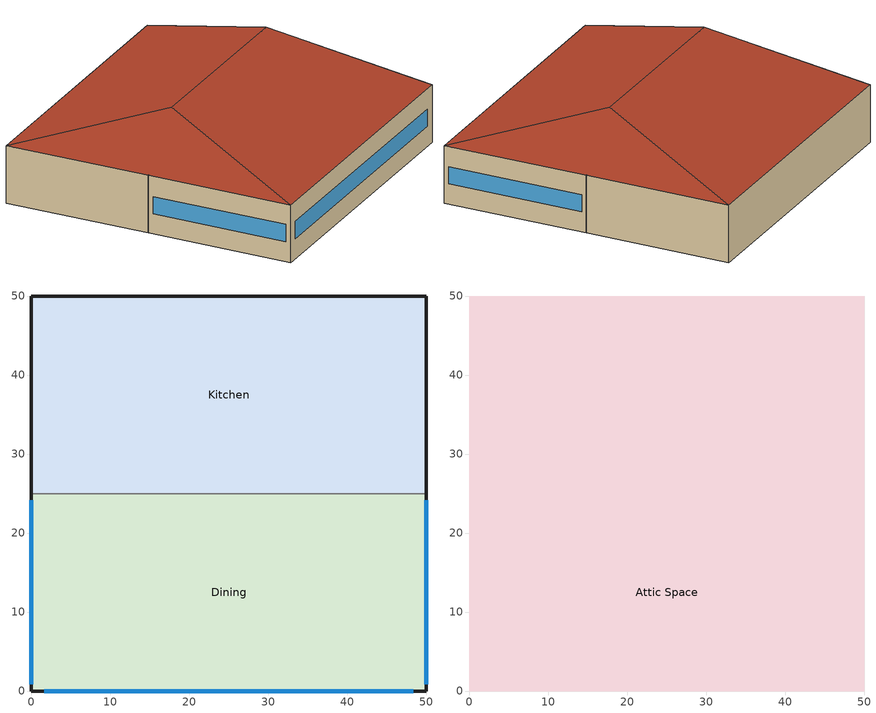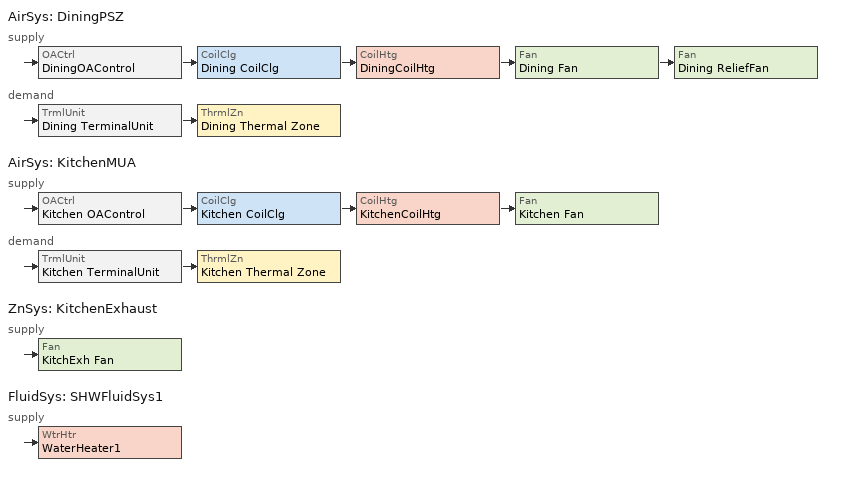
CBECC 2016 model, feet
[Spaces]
Dining
 floor ground (Base_CZ12-SlabOnOrBelowGradeF073): 50.01,25 50.01,0 0,0 0,25 z0
 wall outside (Base_CZ12-NonresMetalFrameWallU062): 0,25 0,0 50.01,0 50.01,25 z0:10
 wall to Kitchen (NACM_Interior Wall): 50.01,25 0,25 z0:10
 window (Base_AllCZ_FixedWindowU36): 50.01,0.83 50.01,24.17 / 1.67,0 48.34,0 / 0,24.17 0,0.83 z3.5:6.5
Kitchen
 floor ground (Base_CZ12-SlabOnOrBelowGradeF073): 50.01,50.01 50.01,25 0,25 0,50.01 z0
 wall outside (Base_CZ12-NonresMetalFrameWallU062): 50.01,25 50.01,50.01 0,50.01 0,25 z0:10
Attic Space
 floor to Dining (NACM_Drop Ceiling): 50.01,25 50.01,0 0,0 0,25 z10
 floor to Kitchen (NACM_Drop Ceiling): 50.01,50.01 50.01,25 0,25 0,50.01 z10
 roof outside (Base_CZ12-SteepNonresWoodFramingAndOtherRoofU034): 41.67,25,18.34 50.01,0,10 50.01,50.01,10; 41.67,25,18.34 50.01,50.01,10 0,50.01,10 8.33,25,18.34; 8.33,25,18.34 0,0,10 50.01,0,10 41.67,25,18.34; 8.33,25,18.34 0,50.01,10 0,0,10
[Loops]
AirSys 'DiningPSZ'
 supply: OACtrl 'DiningOAControl' > CoilClg 'Dining CoilClg' > CoilHtg 'DiningCoilHtg' > Fan 'Dining Fan' > Fan 'Dining ReliefFan'
 demand: TrmlUnit 'Dining TerminalUnit' > ThrmlZn 'Dining Thermal Zone'
AirSys 'KitchenMUA'
 supply: OACtrl 'Kitchen OAControl' > CoilClg 'Kitchen CoilClg' > CoilHtg 'KitchenCoilHtg' > Fan 'Kitchen Fan'
 demand: TrmlUnit 'Kitchen TerminalUnit' > ThrmlZn 'Kitchen Thermal Zone'
ZnSys 'KitchenExhaust'
 supply: Fan 'KitchExh Fan'
FluidSys 'SHWFluidSys1'
 supply: WtrHtr 'WaterHeater1'
[Proj]
060012-RstntSml-CECStd16: ZipCode=95814; CompType=NewComplete
[Bldg]
QS Restaurant: TotStoryCnt=1; AboveGrdStoryCnt=1
[ConsAssm]
Base_CZ12-SlabOnOrBelowGradeF073: CompatibleSurfType=UndergroundFloor; SlabType=UnheatedSlabOnGrade; MatRef[1]=Concrete - 140 lb/ft3 - 6 in.
Base_CZ12-NonresMetalFrameWallU062: CompatibleSurfType=ExteriorWall; MatRef[1]=Stucco - 7/8 in.; MatRef[2]=Compliance Insulation R13.99; MatRef[3]=Air - Metal Wall Framing - 16 or 24 in. OC; MatRef[4]=Gypsum Board - 1/2 in.
NACM_Interior Wall: CompatibleSurfType=InteriorWall; MatRef[1]=Gypsum Board - 5/8 in.; MatRef[2]=Air - Metal Wall Framing - 16 or 24 in. OC; MatRef[3]=Gypsum Board - 5/8 in.
Base_CZ12-SteepNonresWoodFramingAndOtherRoofU034: CompatibleSurfType=Roof; MatRef[1]=Metal Standing Seam - 1/16 in.; MatRef[2]=Compliance Insulation R28.63; CRRCInitialRefl=0.2; CRRCAgedRefl=0.2; CRRCInitialEmit=0.85; CRRCAgedEmit=0.85; CRRCProdID=XXXX-XXXX
NACM_Drop Ceiling: CompatibleSurfType=InteriorFloor; MatRef[1]=Acoustic Tile - 3/4 in.
[Mat]
Name | CodeCat | CodeItem
Concrete - 140 lb/ft3 - 6 in. | Concrete | Concrete - 140 lb/ft3 - 6 in.
Stucco - 7/8 in. | Plastering Materials | Stucco - 7/8 in.
Compliance Insulation R13.99 | Insulation Board | Compliance Insulation R13.99
Air - Metal Wall Framing - 16 or 24 in. OC | Air | Air - Metal Wall Framing - 16 or 24 in. OC
Gypsum Board - 1/2 in. | Bldg Board and Siding | Gypsum Board - 1/2 in.
Gypsum Board - 5/8 in. | Bldg Board and Siding | Gypsum Board - 5/8 in.
Metal Standing Seam - 1/16 in. | Roofing | Metal Standing Seam - 1/16 in.
Compliance Insulation R28.63 | Insulation Board | Compliance Insulation R28.63
Acoustic Tile - 3/4 in. | Finish Materials | Acoustic Tile - 3/4 in.
[FenCons]
Base_AllCZ_FixedWindowU36: FenType=VerticalFenestration; FenProdType=FixedWindow; AssmContext=Manufactured; CertificationMthd=NFRCRated; SHGC=0.25; UFactor=0.36; VT=0.42
[Story]
QS Restaurant 1
[Spc] Story=QS Restaurant 1
Name | CondgType | ThrmlZnRef | Vol | SpcFunc | SpcFuncDefaultsRef | SecSide100PctControlled | SHWFluidSegRef | VentPerSpc | KitExhHoodLen[1] | KitExhHoodStyle[1] | KitExhHoodDuty[1] | KitExhHoodFlow[1]
Attic Space | IndirectlyConditioned | Attic Zn | 8933.61 | Unoccupied-Exclude from Gross Floor Area
Dining |  | Dining Thermal Zone | 12507.9 |  | Dining Area Defaults | 1 | SHWSupply1
Kitchen |  | Kitchen Thermal Zone | 12507.9 | Kitchen, Commercial Food Preparation | Kitchen Food Preperation Defaults |  | SHWSupply1 | 500 | 6 | WallMountedCanopy | Medium | 600
[ThrmlZn]
Name | Type | PriAirCondgSysRef | ClgTstatSchRef | HtgTstatSchRef | VentCtrlMthd | ExhSysRef
Attic Zn | Unconditioned
Dining Thermal Zone | Conditioned | DiningPSZ | RestaurantClgSetPt Sch | RestaurantHtgSetPt Sch | CO2Sensors
Kitchen Thermal Zone | Conditioned | KitchenMUA | RestaurantClgSetPt Sch | RestaurantHtgSetPt Sch |  | KitchenExhaust
[AirSys] Type=SZAC; AvailSchRef=RestaurantHVACAvail Sch
Name | CtrlZnRef
DiningPSZ | Dining Thermal Zone
KitchenMUA | Kitchen Thermal Zone
[AirSeg]
Name | Sys | Type | Path
Dining SupAirSeg | DiningPSZ | Supply
Dining ReliefAirSeg | DiningPSZ | Relief | Ducted
Kitchen SupAirSeg | KitchenMUA | Supply
Kitchen ReturnAirSeg | KitchenMUA | Return
[CoilClg] Type=DirectExpansion; FuelSrc=Electric
Name | Sys
Dining CoilClg | DiningPSZ
Kitchen CoilClg | KitchenMUA
[CoilHtg] Type=Furnace; FuelSrc=Gas
Name | Sys
DiningCoilHtg | DiningPSZ
KitchenCoilHtg | KitchenMUA
[Fan]
Name | Sys | CtrlMthd | TotStaticPress
Dining Fan | DiningPSZ
Dining ReliefFan | DiningPSZ | VariableSpeedDrive
Kitchen Fan | KitchenMUA
KitchExh Fan | KitchenExhaust |  | 2.5
[TrmlUnit] Type=Uncontrolled
Name | Sys | ZnServedRef | PriAirSegRef
Dining TerminalUnit | DiningPSZ | Dining Thermal Zone | Dining SupAirSeg
Kitchen TerminalUnit | KitchenMUA | Kitchen Thermal Zone | Kitchen SupAirSeg
[OACtrl] AirSegSupRef=Dining SupAirSeg; AirSegRetRef=Dining ReliefAirSeg
Name | Sys | EconoCtrlMthd | EconoIntegration
DiningOAControl | DiningPSZ | DifferentialDryBulb | Integrated
Kitchen OAControl | KitchenMUA
[ZnSys]
KitchenExhaust: Type=Exhaust; AvailSchRef=RestaurantHVACAvail Sch; ExhSysType=CommercialKitchen
[SpcFuncDefaults] OccSchRef=Restaurant Occup Sch; IntLtgRegSchRef=Restaurant Lighting Sch; RecptSchRef=Restaurant Plugs Sch; GasEqpSchRef=RestaurantGasEquip Sch; ElevSchRef=Restaurant Elevator Sch; HotWtrHtgSchRef=Restaurant HotWtr Sch
Name | SpcFunc | ProcElecSchRef | CommRfrgEqpSchRef
Dining Area Defaults | Dining Area
Kitchen Food Preperation Defaults | Kitchen, Commercial Food Preparation | Restaurant Plugs Sch | RestaurantRefrigeration Sch
[FluidSys]
SHWFluidSys1: Type=ServiceHotWater
[FluidSeg] Sys=SHWFluidSys1
Name | Type | Src
SHWSupply1 | PrimarySupply
SHWMakeup1 | MakeupFluid | MunicipalWater
[WtrHtr]
WaterHeater1: Sys=SHWFluidSys1; FluidSegOutRef=SHWSupply1; FluidSegMakeupRef=SHWMakeup1; StorCap=13.16; EF=0.655
[Sch]
Name | Type | SchWeekRef[1]
Restaurant Occup Sch | Fraction | Restaurant Occup Week
Restaurant Lighting Sch | Fraction | Restaurant Lighting Week
Restaurant Plugs Sch | Fraction | Restaurant Plugs Week
Restaurant HotWtr Sch | Fraction | Restaurant HotWtr Week
Restaurant Elevator Sch | Fraction | Restaurant Elevator Week
RestaurantHVACAvail Sch | OnOff | RestaurantHVACAvailWeek
RestaurantClgSetPt Sch | Temperature | RestaurantClgSetPtWeek
RestaurantHtgSetPt Sch | Temperature | RestaurantHtgSetPtWeek
RestaurantRefrigeration Sch | Fraction | RestaurantRefrigerationWeek
RestaurantGasEquip Sch | Fraction | RestaurantGasEquipWeek
[SchWeek]
Name | Type | SchDayWDRef | SchDaySunRef | SchDaySatRef
Restaurant Occup Week | Fraction | Restaurant Occup WD | Restaurant Occup Sun | Restaurant Occup Sat
Restaurant Lighting Week | Fraction | Restaurant Lighting WD | Restaurant Lighting Sun | Restaurant Lighting Sat
Restaurant Plugs Week | Fraction | Restaurant Plugs WD | Restaurant Plugs Sun | Restaurant Plugs Sat
Restaurant HotWtr Week | Fraction | Restaurant HotWtr WD | Restaurant HotWtr Sun | Restaurant HotWtr Sat
Restaurant Elevator Week | Fraction | Restaurant Elevator WD | Restaurant Elevator Sun | Restaurant Elevator Sat
RestaurantHVACAvailWeek | Fraction | RestaurantHVACAvail WD | RestaurantHVACAvail Sat | RestaurantHVACAvail Sun
RestaurantClgSetPtWeek | Temperature | RestaurantClgSetPt WD | RestaurantClgSetPt Sat | RestaurantClgSetPt Sun
RestaurantHtgSetPtWeek | Temperature | RestaurantHtgSetPt WD | RestaurantHtgSetPt Sat | RestaurantHtgSetPt Sun
RestaurantRefrigerationWeek | Fraction | RestaurantRefrigeration WD | RestaurantRefrigeration Sat | RestaurantRefrigeration Sun
RestaurantGasEquipWeek | Fraction | RestaurantGasEquip WD | RestaurantGasEquip Sat | RestaurantGasEquip Sun
[SchDay]
Name | Type | Hr
Restaurant Occup WD | Fraction | ( 0.15, 0.15, 0.05, 0, 0, 0, 0, 0.05, 0.05, 0.05, 0.2, 0.5, 0.8, 0.7, 0.4, 0.2, 0.25, 0.5, 0.8, 0.8, 0.8, 0.5, 0.35, 0.2 )
Restaurant Occup Sat | Fraction | ( 0.3, 0.25, 0.05, 0, 0, 0, 0, 0, 0, 0.05, 0.2, 0.45, 0.5, 0.5, 0.35, 0.3, 0.3, 0.3, 0.7, 0.9, 0.7, 0.65, 0.55, 0.35 )
Restaurant Occup Sun | Fraction | ( 0.2, 0.2, 0.05, 0, 0, 0, 0, 0, 0, 0, 0.1, 0.2, 0.25, 0.25, 0.15, 0.2, 0.25, 0.35, 0.55, 0.65, 0.7, 0.35, 0.2, 0.2 )
Restaurant Lighting WD | Fraction | ( 0.15, 0.15, 0.15, 0.15, 0.15, 0.2, 0.35, 0.35, 0.55, 0.55, 0.85, 0.85, 0.85, 0.85, 0.85, 0.85, 0.85, 0.85, 0.85, 0.85, 0.85, 0.85, 0.45, 0.3 )
Restaurant Lighting Sat | Fraction | ( 0.2, 0.15, 0.15, 0.15, 0.15, 0.15, 0.3, 0.3, 0.55, 0.55, 0.75, 0.75, 0.75, 0.75, 0.75, 0.75, 0.75, 0.85, 0.85, 0.85, 0.85, 0.85, 0.45, 0.3 )
Restaurant Lighting Sun | Fraction | ( 0.2, 0.15, 0.15, 0.15, 0.15, 0.15, 0.3, 0.3, 0.45, 0.45, 0.65, 0.65, 0.65, 0.65, 0.65, 0.65, 0.55, 0.55, 0.55, 0.55, 0.55, 0.55, 0.45, 0.3 )
Restaurant Plugs WD | Fraction | ( 0.15, 0.15, 0.15, 0.15, 0.15, 0.2, 0.4, 0.4, 0.6, 0.6, 0.9, 0.9, 0.9, 0.9, 0.9, 0.9, 0.9, 0.9, 0.9, 0.9, 0.9, 0.9, 0.5, 0.3 )
Restaurant Plugs Sat | Fraction | ( 0.2, 0.15, 0.15, 0.15, 0.15, 0.15, 0.3, 0.3, 0.6, 0.6, 0.8, 0.8, 0.8, 0.8, 0.8, 0.8, 0.8, 0.9, 0.9, 0.9, 0.9, 0.9, 0.5, 0.3 )
Restaurant Plugs Sun | Fraction | ( 0.2, 0.15, 0.15, 0.15, 0.15, 0.15, 0.3, 0.3, 0.5, 0.5, 0.7, 0.7, 0.7, 0.7, 0.7, 0.7, 0.6, 0.6, 0.6, 0.6, 0.6, 0.6, 0.5, 0.3 )
Restaurant HotWtr WD | Fraction | ( 0.2, 0.15, 0.15, 0, 0, 0, 0, 0.6, 0.55, 0.45, 0.4, 0.45, 0.4, 0.35, 0.3, 0.3, 0.3, 0.4, 0.55, 0.6, 0.5, 0.55, 0.45, 0.25 )
Restaurant HotWtr Sat | Fraction | ( 0.2, 0.15, 0.15, 0, 0, 0, 0, 0, 0, 0.5, 0.45, 0.5, 0.5, 0.45, 0.4, 0.4, 0.35, 0.4, 0.55, 0.55, 0.5, 0.55, 0.4, 0.3 )
Restaurant HotWtr Sun | Fraction | ( 0.25, 0.2, 0.2, 0, 0, 0, 0, 0, 0, 0, 0.5, 0.5, 0.4, 0.4, 0.3, 0.3, 0.3, 0.4, 0.5, 0.5, 0.4, 0.5, 0.4, 0.2 )
Restaurant Elevator WD; Restaurant Elevator Sat; Restaurant Elevator Sun | Fraction | ( 0, 0, 0, 0, 0, 0, 0, 0, 0, 0, 0, 0, 0, 0, 0, 0, 0, 0, 0, 0, 0, 0, 0, 0 )
RestaurantRefrigeration WD; RestaurantRefrigeration Sat; RestaurantRefrigeration Sun | Fraction | ( 0.9, 0.9, 0.9, 0.9, 0.9, 0.9, 0.9, 0.9, 0.9, 0.9, 0.9, 0.9, 0.9, 0.9, 0.9, 0.9, 0.9, 0.9, 0.9, 0.9, 0.9, 0.9, 0.9, 0.9 )
RestaurantGasEquip WD | Fraction | ( 0.5, 0, 0, 0, 0, 0, 0, 0.5, 0.5, 0.5, 0.9, 0.9, 0.9, 0.9, 0.75, 0.75, 0.75, 0.9, 0.9, 0.9, 0.9, 0.75, 0.5, 0.5 )
RestaurantGasEquip Sat | Fraction | ( 0.5, 0, 0, 0, 0, 0, 0, 0, 0.5, 0.5, 0.9, 0.9, 0.9, 0.9, 0.75, 0.75, 0.75, 0.9, 0.9, 0.9, 0.9, 0.75, 0.75, 0.5 )
RestaurantGasEquip Sun | Fraction | ( 0.5, 0, 0, 0, 0, 0, 0, 0, 0, 0.5, 0.9, 0.9, 0.9, 0.9, 0.75, 0.75, 0.75, 0.9, 0.9, 0.9, 0.9, 0.75, 0.5, 0.5 )
RestaurantHtgSetPt WD | Temperature | ( 70, 70, 70, 60, 60, 60, 60, 70, 70, 70, 70, 70, 70, 70, 70, 70, 70, 70, 70, 70, 70, 70, 70, 70 )
RestaurantHtgSetPt Sat | Temperature | ( 70, 70, 70, 60, 60, 60, 60, 60, 60, 70, 70, 70, 70, 70, 70, 70, 70, 70, 70, 70, 70, 70, 70, 70 )
RestaurantHtgSetPt Sun | Temperature | ( 70, 70, 70, 60, 60, 60, 60, 60, 60, 60, 70, 70, 70, 70, 70, 70, 70, 70, 70, 70, 70, 70, 70, 70 )
RestaurantClgSetPt WD | Temperature | ( 75, 75, 75, 85, 85, 85, 85, 75, 75, 75, 75, 75, 75, 75, 75, 75, 75, 75, 75, 75, 75, 75, 75, 75 )
RestaurantClgSetPt Sat | Temperature | ( 75, 75, 75, 85, 85, 85, 85, 85, 85, 75, 75, 75, 75, 75, 75, 75, 75, 75, 75, 75, 75, 75, 75, 75 )
RestaurantClgSetPt Sun | Temperature | ( 75, 75, 75, 85, 85, 85, 85, 85, 85, 85, 75, 75, 75, 75, 75, 75, 75, 75, 75, 75, 75, 75, 75, 75 )
RestaurantHVACAvail WD | Fraction | ( 1, 1, 1, 0, 0, 0, 0, 1, 1, 1, 1, 1, 1, 1, 1, 1, 1, 1, 1, 1, 1, 1, 1, 1 )
RestaurantHVACAvail Sat | Fraction | ( 1, 1, 1, 0, 0, 0, 0, 0, 0, 1, 1, 1, 1, 1, 1, 1, 1, 1, 1, 1, 1, 1, 1, 1 )
RestaurantHVACAvail Sun | Fraction | ( 1, 1, 1, 0, 0, 0, 0, 0, 0, 0, 1, 1, 1, 1, 1, 1, 1, 1, 1, 1, 1, 1, 1, 1 )
